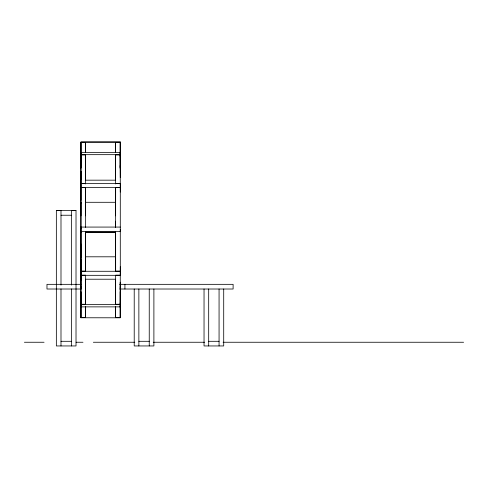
<?xml version="1.0" encoding="UTF-8"?>
<svg xmlns="http://www.w3.org/2000/svg" width="488" height="488" viewBox="0 0 488 488"><rect width="100%" height="100%" fill="white"/><g stroke="black" fill="none" stroke-linecap="round" stroke-linejoin="round"><path stroke-width="0.73" d="M80.91 179.45L80.923 171.398L80.935 179.023M80.892 168.256L80.904 155.599M80.904 155.337L80.923 142.392L85.571 142.356L85.589 152.64L85.571 142.356M80.904 307.483L80.904 292.208M80.935 280.399L80.941 152.372L120.28 152.372L120.28 167.64M85.589 304.256L85.601 275.171L80.953 275.171L80.941 304.256L85.589 304.256L85.583 279.221L115.632 279.221L115.638 304.256L120.28 304.256L120.292 291.598M80.953 271.127L85.601 271.127L85.595 231.824M80.953 187.599L85.601 187.599L85.589 202.294L115.638 202.294L115.65 187.599L120.298 187.599L120.292 231.721M80.947 167.347L80.941 154.934L85.589 154.934L85.583 180.17L115.632 180.17L115.638 154.934L120.28 154.934M85.589 306.604L85.571 317.462L80.923 317.493L80.904 305.189M115.589 256.731L115.601 232.093M115.632 306.604L115.619 317.462L115.619 306.427M115.638 304.256L115.65 275.171L120.292 275.171M120.292 229.391L120.298 271.127L115.65 271.127L115.638 231.824M120.274 177.589L120.213 165.853M120.243 155.337L120.243 152.982L120.292 192.04M120.243 307.483L120.292 266.802M120.292 186.556L120.292 183.439L80.953 183.439M120.274 282.631L120.261 288.457L120.255 286.572M115.577 227.439L115.589 221.18M80.923 157.106L80.923 142.051L120.261 142.051L80.923 142.051M80.916 203.112L80.923 202.111L80.935 215.842M80.929 286.352L80.923 288.457L80.916 286.572M80.923 256.743L80.923 257.743L80.91 244.012M80.923 317.462L80.941 304.518L120.28 304.518L120.261 317.462L115.613 317.493M115.577 232.379L85.571 232.306L115.577 232.41L115.626 232.062M120.261 157.106L120.261 142.051M115.613 152.659L115.613 142.356L120.261 142.356L120.213 168.201M80.892 228.134L80.886 272.249M80.898 228.03L80.916 227.664M80.947 227.176L80.923 228.683M80.953 227.072L120.292 227.072M80.898 232.672L80.923 231.172M80.923 232.184L80.947 231.824M120.261 302.78L120.261 317.804L80.923 317.767M85.565 232.27L115.632 232.19M80.953 183.592L85.601 183.592M115.65 183.592L120.292 183.592M80.953 187.447L120.298 187.447M71.37 285.114L71.37 210.584L76.018 210.584L76.018 345.949L56.346 345.949L56.346 210.584L60.994 210.584L60.994 285.114M56.346 210.59L76.018 210.59M60.994 215.239L71.37 215.239M80.959 231.611L120.298 231.611M80.953 271.279L120.298 271.279M81.282 284.333L46.976 284.333L46.976 289.012L81.282 289.012M119.658 284.333L233.111 284.333L233.111 289.012L119.658 289.012M60.994 341.301L71.37 341.301M138.867 341.301L149.243 341.301M208.687 341.301L219.063 341.301M24.4 342.253L44.072 342.253M76.104 342.253L82.972 342.253M93.348 342.253L134.792 342.253M153.238 342.253L204.551 342.253M223.101 342.253L463.6 342.253M120.261 142.356L120.28 154.666L80.941 154.666L80.923 142.356M120.207 155.599L120.237 168.256M120.261 317.493L120.243 305.189M115.613 142.356L115.632 152.64M80.923 302.78L80.923 317.804M120.274 165.328L120.28 166.256M120.292 271.682L120.292 275.324L80.953 275.324L80.898 259.561M120.28 291.647L120.28 306.873L80.941 306.873L80.941 291.647M120.231 282.168L120.243 304.921M115.638 154.934L115.632 183.988M115.632 203.002L115.638 215.842M115.65 271.127L115.638 256.804L85.589 256.804L85.601 271.127M85.589 154.934L85.583 183.988M85.571 203.002L85.577 215.842M80.904 152.982L80.941 200.294M80.892 267.009L80.892 268.858M80.904 271.615L80.904 304.921M223.711 289.012L223.711 345.949L204.039 345.949L204.039 289.012M219.063 289.012L219.063 345.949M208.687 289.012L208.687 345.949M153.891 289.012L153.891 345.949L134.218 345.949L134.218 289.012M149.243 289.012L149.243 345.949M138.867 289.012L138.867 345.949M124.928 284.333L124.928 289.012M115.65 187.599L115.638 227.231M85.601 187.599L85.571 227.451M85.571 232.367L85.571 256.725M85.571 306.427L85.571 317.462M80.923 171.684L80.923 288.164M71.37 288.914L71.37 345.949M60.994 288.914L60.994 345.949"/></g></svg>
